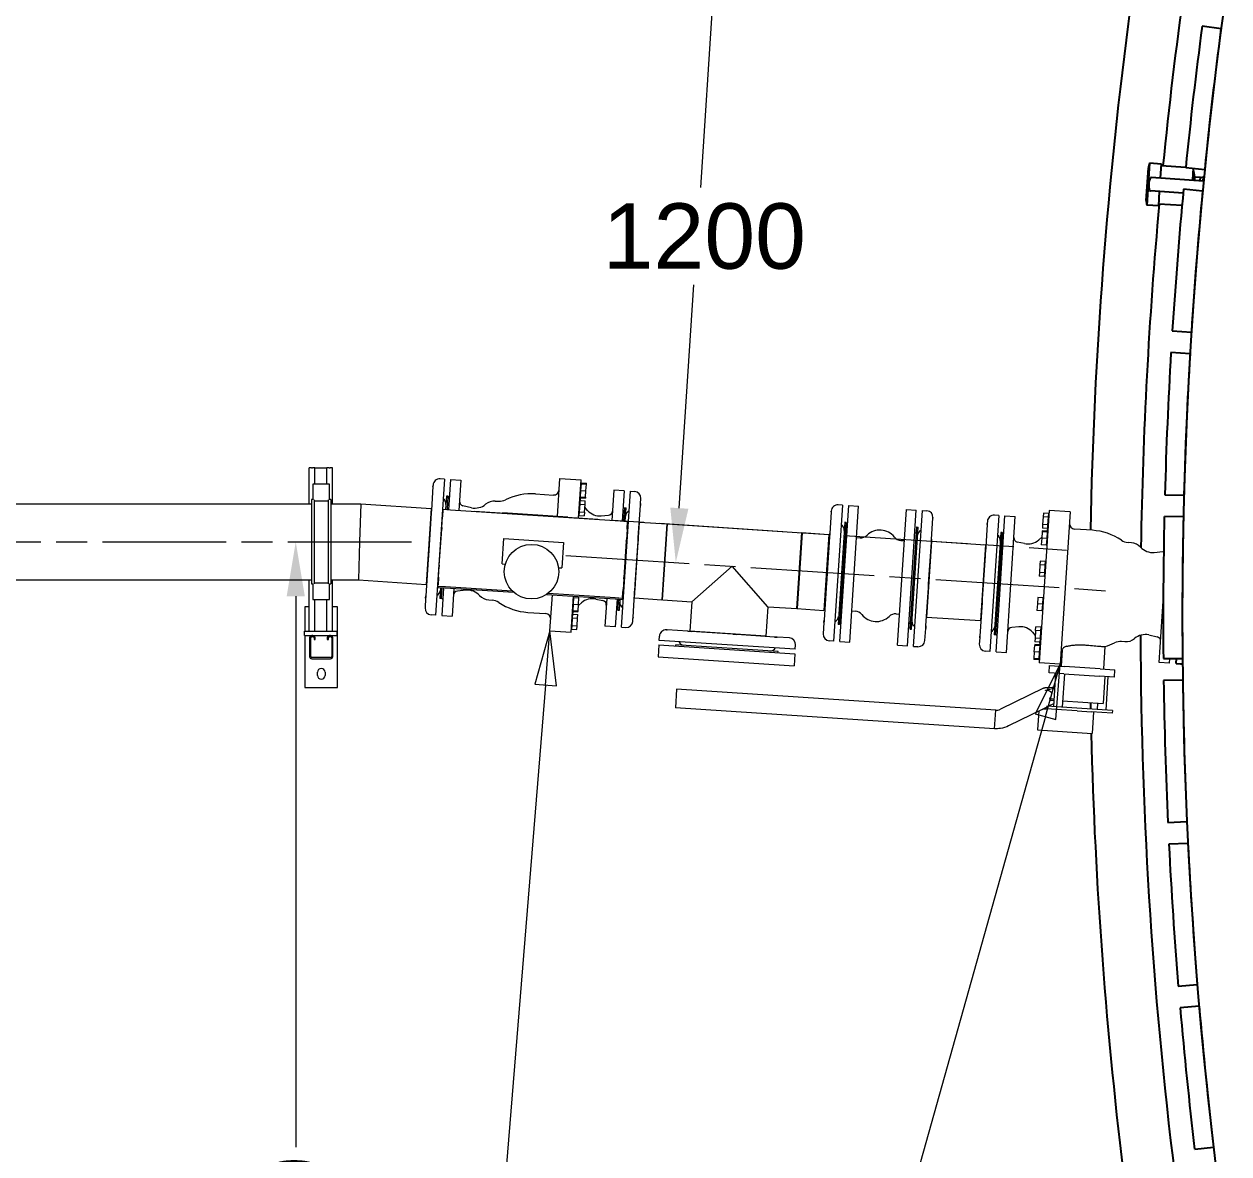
# Model space of a CAD drawing. Header units: millimetres. Extents: x 0 to 100323, y 0 to 59400.
# Drawn here: x 69323 to 74848, y 29596 to 34780 of the extents above; entities that cross this region are included whole.
import ezdxf

# ---------------------------------------------------------------- set-up
doc = ezdxf.new("R2010")
doc.units = ezdxf.units.MM
doc.header["$LTSCALE"] = 100
doc.linetypes.add('CHAIN', pattern=[0.3543, 0.2362, -0.0295, 0.0591, -0.0295])
for name, color, linetype, lineweight in [('Centerline', 7, 'Continuous', 18), ('Dimension', 7, 'Continuous', 18), ('Symbol', 7, 'Continuous', 18), ('Visible', 7, 'Continuous', 25)]:
    doc.layers.add(name, color=color, linetype=linetype, lineweight=lineweight)
doc.layers.add('P_Biomass (BM)', color=150, linetype='Continuous', lineweight=18, true_color=0x007fff)
doc.layers.add('P_BioMass CenterLine', color=150, linetype='CHAIN', lineweight=18, true_color=0x007fff)
doc.styles.add('Title', font='arial.ttf')
doc.dimstyles.new('Default - Method 2b', dxfattribs={"dimscale": 100, "dimtxt": 3, "dimasz": 2.5, "dimexe": 3, "dimexo": 0.5, "dimgap": 0.7, "dimtad": 0, "dimtoh": 1, "dimdec": 0, "dimrnd": 1e-08, "dimtxsty": 'Title', "dimcen": 0.09, "dimdle": 10, "dimclrd": 256, "dimclre": 256, "dimclrt": 7, "dimadec": 0, "dimazin": 2, "dimtfac": 0.833333, "dimtdec": 1, "dimtmove": 0, "dimatfit": 3, "dimfxl": 1, "dimtolj": 1, "dimlwd": -1, "dimlwe": -1, "dimarcsym": 0})

# ---------------------------------------------------------------- blocks, each defined once
blk = doc.blocks.new('*D35')
at = {"layer": 'Defpoints', "color": 0, "transparency": 16777216}
for p in [(70568.9, 32404.5), (70614.1, 32404.5), (70568.9, 25807.8)]:
    blk.add_point(p, dxfattribs=at)
at = {"layer": 'Dimension', "transparency": 16777216}
for p, q in [((70568.9, 32154.5), (70568.9, 29627.3)), ((70568.9, 26057.8), (70568.9, 28585.6))]:
    blk.add_line(p, q, dxfattribs=at)
for points in [[(70527.2, 32154.5), (70610.5, 32154.5), (70568.9, 32404.5)], [(70527.2, 26057.8), (70610.5, 26057.8), (70568.9, 25807.8)]]:
    blk.add_solid(points, dxfattribs=at)
at = {"layer": 'Dimension', "color": 7, "transparency": 16777216, "insert": (70722.1, 28655.6), "char_height": 300, "attachment_point": 7, "rotation": 90, "style": 'Title'}
blk.add_mtext('\\A1;2639', dxfattribs=at)
blk = doc.blocks.new('*D48')
at = {"layer": 'Defpoints', "color": 0, "transparency": 16777216}
for p in [(72178.4, 35324.6), (72311.6, 32309.4), (72688.9, 32284.7)]:
    blk.add_point(p, dxfattribs=at)
at = {"layer": 'Dimension', "transparency": 16777216}
for p, q in [((72491.5, 35053.5), (72424.3, 34029.4)), ((72327.9, 32558.9), (72395.1, 33583.1))]:
    blk.add_line(p, q, dxfattribs=at)
for points in [[(72449.9, 35056.3), (72533.1, 35050.8), (72507.8, 35303)], [(72286.4, 32561.6), (72369.5, 32556.2), (72311.6, 32309.4)]]:
    blk.add_solid(points, dxfattribs=at)
at = {"layer": 'Dimension', "color": 7, "transparency": 16777216, "insert": (71976.4, 33653.1), "char_height": 300, "attachment_point": 7, "style": 'Title'}
blk.add_mtext('\\A1;1200', dxfattribs=at)
blk = doc.blocks.new('Balloon26')
at = {"layer": 'Symbol'}
for p, q in [((740.747, 318.431), (739.59, 316.159)), ((740.071, 316.024), (740.747, 318.431)), ((740.552, 315.889), (740.747, 318.431)), ((739.59, 316.159), (740.552, 315.889)), ((740.071, 316.024), (712.871, 219.109))]:
    blk.add_line(p, q, dxfattribs=at)
at = {"layer": 'Symbol', "flags": 128}
blk.add_lwpolyline([(740.552, 315.889), (740.747, 318.431), (739.59, 316.159), (740.552, 315.889)], dxfattribs=at)
at = {"layer": 'Symbol'}
blk.add_solid([(740.552, 315.889), (740.747, 318.431), (739.59, 316.159), (740.552, 315.889)], dxfattribs=at)
blk = doc.blocks.new('Balloon27')
at = {"layer": 'Symbol'}
for p, q in [((717.347, 319.965), (716.645, 317.514)), ((717.144, 317.473), (717.347, 319.965)), ((717.642, 317.433), (717.347, 319.965)), ((717.144, 317.473), (710.464, 235.472)), ((716.645, 317.514), (717.642, 317.433))]:
    blk.add_line(p, q, dxfattribs=at)
at = {"layer": 'Symbol', "flags": 128}
blk.add_lwpolyline([(717.642, 317.433), (717.347, 319.965), (716.645, 317.514), (717.642, 317.433)], dxfattribs=at)
at = {"layer": 'Symbol'}
blk.add_solid([(717.642, 317.433), (717.347, 319.965), (716.645, 317.514), (717.642, 317.433)], dxfattribs=at)

msp = doc.modelspace()

# ---------------------------------------------------------------- linework, layer by layer
at = {"layer": 'Centerline', "linetype": 'CHAIN', "ltscale": 23.990969}
msp.add_line((71388.3, 32545), (74104, 32366.9), dxfattribs=at)
at = {"layer": 'P_Biomass (BM)'}
for p, q in [((70640.6, 32744.5), (70630.6, 32744.5)), ((70630.6, 32579.1), (70630.6, 32744.5)), ((70640.6, 32744.5), (70645.8, 32744.5)), ((70655.8, 32744.5), (70645.8, 32744.5)), ((70655.8, 32744.5), (70711.6, 32744.5)), ((70655.8, 32669.5), (70655.8, 32744.5)), ((70721.6, 32744.5), (70711.6, 32744.5)), ((70711.6, 32669.5), (70711.6, 32744.5)), ((70721.6, 32744.5), (70726.8, 32744.5)), ((70736.8, 32744.5), (70726.8, 32744.5)), ((70736.8, 32579.1), (70736.8, 32744.5)), ((70647.5, 32669.5), (70647.5, 32597.7)), ((70723.7, 32669.5), (70647.5, 32669.5)), ((70723.7, 32597.7), (70723.7, 32669.5)), ((71198.1, 32658.9), (71191, 32550.3)), ((71198.1, 32658.9), (71198.3, 32662.2)), ((71198.5, 32665.5), (71198.3, 32662.2)), ((71250.4, 32692.2), (71209.5, 32068.5)), ((71250.4, 32692.2), (71230.4, 32693.5)), ((71279.1, 32690.3), (71270, 32551.8)), ((71279.1, 32690.3), (71326.5, 32687.2)), ((71326.5, 32687.2), (71317.4, 32548.7)), ((71769, 32520.4), (71780.5, 32695)), ((71780.5, 32695), (71877.8, 32688.6)), ((71866.2, 32512.8), (71877.8, 32688.6)), ((71878.4, 32667.9), (71876.4, 32668)), ((71876.6, 32640.5), (71878.6, 32670.4)), ((71878.6, 32670.4), (71878.9, 32675)), ((71878.6, 32670.4), (71901.5, 32668.9)), ((71878.9, 32675), (71901.8, 32673.5)), ((71899.6, 32638.9), (71901.5, 32668.9)), ((71901.5, 32668.9), (71901.8, 32673.5)), ((71260.3, 32613.9), (71256.3, 32552.7)), ((71266.5, 32613.5), (71260.3, 32613.9)), ((71266.5, 32613.5), (71262.5, 32552.3)), ((71266.4, 32611), (71274.1, 32614.8)), ((71668.8, 32624.7), (71750.5, 32619.3)), ((71874.8, 32613), (71872.8, 32613.1)), ((71874.3, 32605.9), (71874.6, 32610.5)), ((71874.3, 32605.9), (71897.3, 32604.4)), ((71874.6, 32610.5), (71876.6, 32640.5)), ((71874.6, 32610.5), (71897.6, 32609)), ((71876.6, 32640.5), (71899.6, 32638.9)), ((71897.6, 32609), (71897.3, 32604.4)), ((71897.6, 32609), (71899.6, 32638.9)), ((72027.5, 32641.2), (72018.4, 32502.8)), ((72074.9, 32638.1), (72027.5, 32641.2)), ((72062.7, 32012.6), (72103.6, 32636.2)), ((72074.9, 32638.1), (72065.8, 32499.7)), ((72103.6, 32636.2), (72123.5, 32634.9)), ((72150, 32579.7), (72151.5, 32603)), ((65682.4, 32579.1), (70641.2, 32579.1)), ((70641.2, 32597.9), (70641.2, 32211)), ((70647.5, 32597.9), (70641.2, 32597.9)), ((70653.7, 32597.7), (70653.7, 32211.2)), ((70653.7, 32592.7), (70717.5, 32592.7)), ((70717.5, 32597.7), (70717.5, 32211.2)), ((70730, 32597.9), (70723.7, 32597.9)), ((70730, 32597.9), (70730, 32211)), ((70730, 32579.1), (70867.6, 32579.1)), ((70867.6, 32579.1), (70861.8, 32404.5)), ((70867.6, 32579.1), (71190.2, 32557.9)), ((71190.2, 32557.9), (71167.4, 32209.4)), ((71190.2, 32557.9), (71167.4, 32209.4)), ((71190, 32535.2), (71191, 32550.3)), ((71191.5, 32557.9), (71190.2, 32557.9)), ((71243.9, 32553.6), (71241.6, 32518.6)), ((71243.9, 32553.6), (71278.1, 32551.3)), ((71278.1, 32551.3), (72056.4, 32500.3)), ((71374.2, 32561), (71335.6, 32569.9)), ((71484.1, 32591.7), (71499.1, 32590.7)), ((71870.2, 32542.5), (71872.4, 32577)), ((71873.1, 32587.2), (71871.1, 32587.3)), ((71872.4, 32577), (71873.6, 32594.3)), ((71872.4, 32577), (71895.4, 32575.5)), ((71873.6, 32594.3), (71896.5, 32592.8)), ((71893.1, 32541), (71895.4, 32575.5)), ((71907, 32548.8), (71894.6, 32563)), ((71895.4, 32575.5), (71896.5, 32592.8)), ((72077.1, 32557.8), (72069.9, 32562.6)), ((72073.3, 32499.2), (72077.3, 32560.3)), ((72077.3, 32560.3), (72083.5, 32559.9)), ((72079.5, 32498.8), (72083.5, 32559.9)), ((72139.8, 32424.5), (72149.5, 32571.8)), ((72150, 32579.7), (72149.5, 32571.8)), ((73024.4, 32541.9), (73024.5, 32544.4)), ((73024.6, 32545.8), (73024.5, 32544.4)), ((73076.5, 32572.5), (73035.6, 31948.8)), ((73076.5, 32572.5), (73056.5, 32573.8)), ((73064.3, 31946.9), (73105.2, 32570.6)), ((73105.2, 32570.6), (73150.1, 32567.6)), ((73109.2, 31944), (73150.1, 32567.6)), ((73328.7, 31929.6), (73369.6, 32553.3)), ((73369.6, 32553.3), (73414.5, 32550.3)), ((73373.6, 31926.6), (73414.5, 32550.3)), ((73402.3, 31924.8), (73443.2, 32548.4)), ((73443.2, 32548.4), (73463.1, 32547.1)), ((74023.2, 32548), (73977.4, 31849.5)), ((74120.4, 32541.6), (74023.2, 32548)), ((71190, 32535.2), (71177.3, 32340.8)), ((71238.4, 32469.7), (71241.6, 32518.6)), ((71517.6, 32535.6), (71517.7, 32536.9)), ((71817, 32517.2), (71517.7, 32536.9)), ((71817, 32517.2), (71817, 32516)), ((71869.5, 32532.3), (71867.5, 32532.4)), ((71869.1, 32525.2), (71870.2, 32542.5)), ((71869.1, 32525.2), (71892, 32523.7)), ((71870.2, 32542.5), (71893.1, 32541)), ((71893.1, 32541), (71892, 32523.7)), ((71969.7, 32523.5), (72002.9, 32526.3)), ((72056.4, 32500.3), (72090.6, 32498)), ((72088.3, 32463.1), (72090.6, 32498)), ((72122.8, 32146.8), (72145.7, 32495.3)), ((72122.8, 32146.8), (72145.7, 32495.3)), ((72144.4, 32495.4), (72145.7, 32495.3)), ((72145.7, 32495.3), (72270.4, 32487.1)), ((73024.4, 32541.9), (73017.8, 32442.1)), ((73086.4, 32494.2), (73055.6, 32025.2)), ((73092.6, 32493.7), (73061.9, 32024.8)), ((73092.6, 32493.7), (73086.4, 32494.2)), ((73484.6, 32416.4), (73490.9, 32512.3)), ((73491.1, 32514.3), (73490.9, 32512.3)), ((73491.1, 32514.3), (73491.1, 32515.2)), ((73739.6, 32483.6), (73739.9, 32489)), ((73740.6, 32498.9), (73739.9, 32489)), ((73792.4, 32525.5), (73751.6, 31901.9)), ((73792.4, 32525.5), (73772.5, 32526.8)), ((73780.2, 31900), (73821.1, 32523.7)), ((73821.1, 32523.7), (73868.5, 32520.5)), ((73827.6, 31896.9), (73868.5, 32520.5)), ((73996.2, 32518.9), (73993.9, 32484.3)), ((73997.3, 32536.1), (73996.2, 32518.9)), ((74019.1, 32517.4), (73996.2, 32518.9)), ((74020.3, 32534.6), (73997.3, 32536.1)), ((74019.1, 32517.4), (74016.9, 32482.8)), ((74020.3, 32534.6), (74019.1, 32517.4)), ((74019.8, 32527.5), (74021.8, 32527.4)), ((74120.4, 32541.6), (74074.7, 31843.1)), ((71227.1, 32297), (71238, 32463.3)), ((71238.4, 32469.7), (71238, 32463.3)), ((72088.3, 32463.1), (72085.1, 32414.2)), ((72270.4, 32487.1), (72247.6, 32138.6)), ((72250.1, 32138.5), (72272.9, 32487)), ((72272.9, 32487), (72891.6, 32446.4)), ((72866.2, 32098.1), (72889.1, 32446.6)), ((72891.6, 32446.4), (72868.7, 32097.9)), ((72889.1, 32446.6), (73013.8, 32438.4)), ((73013.8, 32438.4), (72991, 32089.9)), ((73016.3, 32438.2), (72993.5, 32089.7)), ((73017.6, 32438.2), (73016.3, 32438.2)), ((73016.9, 32427.5), (73017.8, 32442.1)), ((73090.8, 32466.3), (73098.3, 32465.8)), ((73386.2, 32003.5), (73416.9, 32472.5)), ((73392.4, 32003.1), (73423.2, 32472.1)), ((73407.6, 32445.5), (73415.1, 32445)), ((73416.9, 32472.5), (73423.2, 32472.1)), ((73739.6, 32483.6), (73731.3, 32356.9)), ((73802.3, 32447.2), (73771.6, 31978.2)), ((73808.6, 32446.8), (73777.8, 31977.8)), ((73808.6, 32446.8), (73802.3, 32447.2)), ((73808.4, 32444.3), (73816.2, 32448.1)), ((73991.7, 32450.8), (73989.8, 32420.9)), ((73992, 32455.4), (73991.7, 32450.8)), ((74014.7, 32449.3), (73991.7, 32450.8)), ((74014.4, 32454), (73992, 32455.4)), ((73993.9, 32484.3), (73992.8, 32467)), ((74015.7, 32465.5), (73992.8, 32467)), ((74016.9, 32482.8), (73993.9, 32484.3)), ((74014.7, 32449.3), (74012.7, 32419.4)), ((74014.5, 32446.8), (74016.5, 32446.7)), ((74016.9, 32482.8), (74015.7, 32465.5)), ((74016.2, 32472.6), (74018.2, 32472.5)), ((74222, 32457.3), (74140.3, 32462.6)), ((70861.8, 32404.5), (70856.1, 32229.9)), ((71514.9, 32302.8), (71522.6, 32420)), ((71522.6, 32420), (71797, 32402.1)), ((71797, 32402.1), (71789.3, 32284.8)), ((72084.7, 32407.8), (72073.8, 32241.5)), ((72084.7, 32407.8), (72085.1, 32414.2)), ((72125.7, 32208.8), (72138.7, 32407.3)), ((72139.8, 32424.5), (72138.7, 32407.3)), ((73016.9, 32427.5), (73004.3, 32235.5)), ((73140.7, 32424.2), (73156.9, 32423.1)), ((73344, 32410.9), (73360.2, 32409.8)), ((73462.5, 32059), (73485.3, 32407.5)), ((73471.2, 32211.2), (73483.7, 32402)), ((73484.6, 32416.4), (73483.7, 32402)), ((73484.1, 32407.6), (73732.3, 32391.3)), ((73484.1, 32407.6), (73485.3, 32407.5)), ((73732.3, 32391.3), (73709.4, 32042.8)), ((73732.3, 32391.3), (73709.4, 32042.8)), ((73733.5, 32391.2), (73732.3, 32391.3)), ((73910.5, 32396.3), (73877.9, 32403.4)), ((73975.9, 32413.2), (73990.1, 32425.6)), ((73989.8, 32420.9), (73987.8, 32390.9)), ((74010.8, 32389.4), (73987.8, 32390.9)), ((74012.7, 32419.4), (73989.8, 32420.9)), ((74012.7, 32419.4), (74010.8, 32389.4)), ((74010.9, 32391.9), (74012.9, 32391.8)), ((74400.8, 32400.5), (74385.8, 32401.5)), ((71176.1, 32322.7), (71165.2, 32156.3)), ((71176.1, 32322.7), (71177.3, 32340.8)), ((73730.2, 32340.7), (73717.3, 32142.9)), ((73730.2, 32340.7), (73731.3, 32356.9)), ((74505.8, 32355.7), (74545.1, 32359.5)), ((71223.5, 32241.8), (71226.7, 32290.7)), ((71227.1, 32297), (71226.7, 32290.7)), ((71514.9, 32302.8), (71529.9, 32301.8)), ((71774.3, 32285.8), (71789.3, 32284.8)), ((72570.8, 32292.4), (72385.2, 32129.6)), ((72733.7, 32106.8), (72570.8, 32292.4)), ((73981.7, 32298.4), (73979.5, 32263.8)), ((73982.9, 32315.6), (73981.7, 32298.4)), ((74004.7, 32296.9), (73981.7, 32298.4)), ((74005.8, 32314.1), (73982.9, 32315.6)), ((74004.7, 32296.9), (74002.4, 32262.3)), ((74005.8, 32314.1), (74004.7, 32296.9)), ((74005.4, 32307), (74007.4, 32306.9)), ((65682.4, 32229.9), (70641.2, 32229.9)), ((70630.6, 31994.5), (70630.6, 32229.9)), ((70653.7, 32216.2), (70717.5, 32216.2)), ((70730, 32229.9), (70856.1, 32229.9)), ((70736.8, 31994.5), (70736.8, 32229.9)), ((70856.1, 32229.9), (71167.4, 32209.4)), ((71223.5, 32241.8), (71221.2, 32206.8)), ((72073.4, 32235.2), (72070.2, 32186.3)), ((72073.4, 32235.2), (72073.8, 32241.5)), ((73003.1, 32217.3), (72991.8, 32045.5)), ((73003.1, 32217.3), (73004.3, 32235.5)), ((73979.5, 32263.8), (73978.3, 32246.5)), ((74001.3, 32245), (73978.3, 32246.5)), ((74002.4, 32262.3), (73979.5, 32263.8)), ((74002.4, 32262.3), (74001.3, 32245)), ((74001.8, 32252.1), (74003.8, 32252)), ((70641.2, 32211), (70647.5, 32211)), ((70647.5, 32211.2), (70647.5, 32139.5)), ((70723.7, 32139.5), (70723.7, 32211.2)), ((70723.7, 32211), (70730, 32211)), ((71168.6, 32209.4), (71167.4, 32209.4)), ((71220.9, 32201.7), (71220.5, 32195.6)), ((71220.5, 32195.6), (71254.7, 32193.3)), ((71220.9, 32201.7), (71221.2, 32206.8)), ((71220.9, 32201.7), (71255.1, 32199.5)), ((71232.8, 32194.8), (71229.6, 32144.9)), ((71239.1, 32194.4), (71235.8, 32144.5)), ((71246.5, 32193.9), (71238.2, 32066.6)), ((71254.7, 32193.3), (71568.4, 32172.8)), ((71255.1, 32199.5), (71561.3, 32179.4)), ((71293.9, 32190.8), (71285.6, 32063.5)), ((71349.3, 32182.4), (71310, 32178.6)), ((71719.2, 32162.9), (72033, 32142.3)), ((71727.1, 32168.5), (72033.4, 32148.4)), ((71734.7, 31996.5), (71745.5, 32161.2)), ((72067.9, 32151.3), (72070.2, 32186.3)), ((72115.8, 32058.9), (72124.6, 32192.2)), ((72125.7, 32208.8), (72124.6, 32192.2)), ((73458.6, 32018.9), (73470, 32192.9)), ((73471.2, 32211.2), (73470, 32192.9)), ((70610.6, 32106.4), (70610.6, 31994.5)), ((70630.6, 32106.4), (70610.6, 32106.4)), ((70647.5, 32139.5), (70723.7, 32139.5)), ((70655.8, 31994.5), (70655.8, 32139.5)), ((70711.6, 31994.5), (70711.6, 32139.5)), ((70760.6, 32106.4), (70736.8, 32106.4)), ((70760.6, 31736.4), (70760.6, 32106.4)), ((71164.5, 32145.9), (71161.6, 32101.7)), ((71164.5, 32145.9), (71165.2, 32156.3)), ((71235.8, 32144.5), (71229.6, 32144.9)), ((71236, 32147), (71243.2, 32142.1)), ((71454.3, 32137.6), (71469.4, 32136.7)), ((71832, 31990.1), (71842.8, 32154.8)), ((71840.4, 32088.8), (71842.4, 32118.8)), ((71844.2, 32146.2), (71842.2, 32146.3)), ((71842.4, 32118.8), (71844.4, 32148.7)), ((71842.4, 32118.8), (71865.4, 32117.2)), ((71844.4, 32148.7), (71867.3, 32147.2)), ((71863.4, 32087.3), (71865.4, 32117.2)), ((71879.2, 32124.9), (71865, 32112.5)), ((71865.4, 32117.2), (71867.3, 32147.2)), ((71944.6, 32141.8), (71977.2, 32134.7)), ((71994.9, 32144.8), (71986.6, 32017.6)), ((72033, 32142.3), (72067.2, 32140.1)), ((72033.4, 32148.4), (72067.6, 32146.2)), ((72042.3, 32141.7), (72034, 32014.5)), ((72046.5, 32091.3), (72049.8, 32141.2)), ((72052.8, 32090.9), (72056.1, 32140.8)), ((72067.2, 32140.1), (72067.6, 32146.2)), ((72067.9, 32151.3), (72067.6, 32146.2)), ((72121.6, 32146.9), (72122.8, 32146.8)), ((72122.8, 32146.8), (72247.6, 32138.6)), ((72250.1, 32138.5), (72385.2, 32129.6)), ((72385.2, 32129.6), (72376.3, 31994.5)), ((72733.7, 32106.8), (72724.8, 31971.7)), ((72733.7, 32106.8), (72868.7, 32097.9)), ((73716.1, 32125.4), (73706.1, 31972.3)), ((73716.1, 32125.4), (73717.3, 32142.9)), ((73970, 32119.7), (73968.1, 32089.7)), ((73972, 32149.6), (73970, 32119.7)), ((73993, 32118.2), (73970, 32119.7)), ((73994.9, 32148.1), (73972, 32149.6)), ((73993, 32118.2), (73991, 32088.2)), ((73994.9, 32148.1), (73993, 32118.2)), ((73994.8, 32145.6), (73996.8, 32145.5)), ((74528.6, 31850.9), (74547.1, 32132)), ((71209.5, 32068.5), (71189.6, 32069.8)), ((71238.2, 32066.6), (71285.6, 32063.5)), ((71633.1, 32080.8), (71714.8, 32075.5)), ((71836, 32020.8), (71838.2, 32055.3)), ((71838.9, 32065.5), (71836.9, 32065.6)), ((71838.2, 32055.3), (71839.4, 32072.6)), ((71838.2, 32055.3), (71861.2, 32053.8)), ((71840.6, 32091.3), (71838.6, 32091.4)), ((71839.4, 32072.6), (71862.3, 32071.1)), ((71840.4, 32088.8), (71863.4, 32087.3)), ((71840.7, 32084.1), (71863.1, 32082.7)), ((71858.9, 32019.3), (71861.2, 32053.8)), ((71861.2, 32053.8), (71862.3, 32071.1)), ((71863.1, 32082.7), (71863.4, 32087.3)), ((72046.7, 32093.8), (72038.9, 32090)), ((72046.5, 32091.3), (72052.8, 32090.9)), ((72114.5, 32039.3), (72115.4, 32052.7)), ((72115.8, 32058.9), (72115.4, 32052.7)), ((72866.2, 32098.1), (72991, 32089.9)), ((72994.7, 32089.7), (72993.5, 32089.7)), ((73063.7, 32052.2), (73071.2, 32051.7)), ((73118.6, 32087.4), (73134.8, 32086.4)), ((73321.9, 32074.1), (73338.1, 32073)), ((73461.2, 32059.1), (73709.4, 32042.8)), ((73461.2, 32059.1), (73462.5, 32059)), ((73991, 32088.2), (73968.1, 32089.7)), ((73991.2, 32090.7), (73993.2, 32090.6)), ((70608.7, 31994.5), (70758.7, 31994.5)), ((70608.7, 31974.5), (70608.7, 31994.5)), ((70758.7, 31974.5), (70758.7, 31994.5)), ((71734.7, 31996.5), (71832, 31990.1)), ((71835.3, 32010.6), (71833.3, 32010.7)), ((71834.9, 32003.5), (71836, 32020.8)), ((71834.9, 32003.5), (71857.8, 32002)), ((71836, 32020.8), (71858.9, 32019.3)), ((71857.8, 32002), (71858.9, 32019.3)), ((72034, 32014.5), (71986.6, 32017.6)), ((72062.7, 32012.6), (72082.6, 32011.3)), ((72269.4, 32000.3), (72268.6, 32000.3)), ((72269.4, 32000.3), (72271.5, 32000.2)), ((72367.4, 31993.9), (72271.5, 32000.2)), ((72367.4, 31993.9), (72381.8, 31992.9)), ((72376.2, 31993.3), (72376.3, 31994.5)), ((72724.8, 31971.7), (72376.3, 31994.5)), ((72724.8, 31971.7), (72376.3, 31994.5)), ((72572.6, 31980.4), (72381.8, 31992.9)), ((72991.1, 32034.3), (72987.7, 31982)), ((72991.1, 32034.3), (72991.8, 32045.5)), ((73061.9, 32024.8), (73055.6, 32025.2)), ((73380.5, 32031.4), (73388, 32030.9)), ((73386.2, 32003.5), (73392.4, 32003.1)), ((73454.2, 31951.4), (73457.8, 32007.5)), ((73458.6, 32018.9), (73457.8, 32007.5)), ((73710.7, 32042.7), (73709.4, 32042.8)), ((73885.5, 32014.6), (73852.3, 32011.8)), ((73962, 31997.2), (73959.7, 31962.6)), ((73962, 31997.2), (73963.1, 32014.4)), ((73984.9, 31995.7), (73962, 31997.2)), ((73986.1, 32012.9), (73963.1, 32014.4)), ((73984.9, 31995.7), (73982.7, 31961.1)), ((73986.1, 32012.9), (73984.9, 31995.7)), ((73985.6, 32005.8), (73987.6, 32005.7)), ((70608.7, 31974.5), (70642.5, 31974.5)), ((70610.6, 31974.5), (70610.6, 31736.4)), ((70632.5, 31964.5), (70632.5, 31878.2)), ((70637.5, 31878.2), (70637.5, 31964.5)), ((70647.7, 31974.5), (70642.5, 31974.5)), ((70642.5, 31969.5), (70647.7, 31969.5)), ((70647.7, 31974.5), (70723.5, 31974.5)), ((70652.7, 31964.5), (70652.7, 31955.7)), ((70652.7, 31955.7), (70657.7, 31955.7)), ((70657.7, 31955.7), (70657.7, 31964.5)), ((70713.5, 31964.5), (70713.5, 31955.7)), ((70713.5, 31955.7), (70718.5, 31955.7)), ((70718.5, 31955.7), (70718.5, 31964.5)), ((70728.7, 31974.5), (70723.5, 31974.5)), ((70723.5, 31969.5), (70728.7, 31969.5)), ((70728.7, 31974.5), (70758.7, 31974.5)), ((70733.7, 31964.5), (70733.7, 31878.2)), ((70738.7, 31878.2), (70738.7, 31964.5)), ((72235.4, 31952.4), (72236.7, 31972.4)), ((72859, 31911.5), (72235.4, 31952.4)), ((72572.6, 31980.4), (72590.9, 31979.2)), ((72764.9, 31967.8), (72590.9, 31979.2)), ((72724.7, 31970.4), (72724.8, 31971.7)), ((72764.9, 31967.8), (72776.3, 31967.1)), ((72832.4, 31963.4), (72776.3, 31967.1)), ((73035.6, 31948.8), (73015.6, 31950.1)), ((73064.3, 31946.9), (73109.2, 31944)), ((73705.5, 31963.7), (73703.6, 31935.1)), ((73705.5, 31963.7), (73706.1, 31972.3)), ((73777.8, 31977.8), (73771.6, 31978.2)), ((73778, 31980.3), (73785.2, 31975.5)), ((73948.1, 31989.3), (73960.5, 31975.1)), ((73959.7, 31962.6), (73958.6, 31945.3)), ((73981.5, 31943.8), (73958.6, 31945.3)), ((73982.7, 31961.1), (73959.7, 31962.6)), ((73982.7, 31961.1), (73981.5, 31943.8)), ((73982, 31950.9), (73984, 31950.8)), ((74371.1, 31946.4), (74356, 31947.4)), ((74481, 31977.1), (74519.5, 31968.3)), ((72234, 31931.2), (72230.4, 31876.3)), ((72234, 31931.2), (72857.6, 31890.3)), ((72311.3, 31926.1), (72311.7, 31932.4)), ((72780.7, 31901.6), (72311.7, 31932.4)), ((72780.3, 31895.4), (72780.7, 31901.6)), ((72857.6, 31890.3), (72854, 31835.4)), ((72859, 31911.5), (72860.3, 31931.5)), ((73328.7, 31929.6), (73373.6, 31926.6)), ((73402.3, 31924.8), (73422.3, 31923.5)), ((73751.6, 31901.9), (73731.6, 31903.2)), ((73780.2, 31900), (73827.6, 31896.9)), ((73955.6, 31899.2), (73953.6, 31869.2)), ((73955.6, 31899.2), (73957.5, 31929.1)), ((73978.5, 31897.7), (73955.6, 31899.2)), ((73957.8, 31933.7), (73957.5, 31929.1)), ((73980.5, 31927.6), (73957.5, 31929.1)), ((73980.8, 31932.2), (73957.8, 31933.7)), ((73978.5, 31897.7), (73976.6, 31867.7)), ((73980.5, 31927.6), (73978.5, 31897.7)), ((73980.3, 31925.1), (73982.3, 31925)), ((73980.8, 31932.2), (73980.5, 31927.6)), ((74083.4, 31909.3), (74078.5, 31834.1)), ((74279.7, 31923.7), (74273, 31821.3)), ((70728.7, 31873.2), (70642.5, 31873.2)), ((70642.5, 31868.2), (70728.7, 31868.2)), ((72230.4, 31876.3), (72854, 31835.4)), ((73953.6, 31869.2), (73953.3, 31864.6)), ((73976.3, 31863.1), (73953.3, 31864.6)), ((73976.6, 31867.7), (73953.6, 31869.2)), ((73976.6, 31867.7), (73976.3, 31863.1)), ((73976.7, 31870.2), (73978.7, 31870.1)), ((74074.7, 31843.1), (73977.4, 31849.5)), ((74023.7, 31803.9), (74025.9, 31837.5)), ((74025.9, 31837.5), (74094, 31833.1)), ((74257.5, 31822.4), (74094, 31833.1)), ((74576, 31847.8), (74528.6, 31850.9)), ((74576, 31847.8), (74577.4, 31868.9)), ((70668.1, 31791.4), (70668.1, 31806.4)), ((70703.1, 31806.4), (70703.1, 31791.4)), ((74091.8, 31799.4), (74023.7, 31803.9)), ((74053.7, 31801.9), (74043.6, 31648.5)), ((74093.6, 31799.3), (74083.5, 31645.9)), ((74091.8, 31799.4), (74255.3, 31788.7)), ((74323.3, 31784.2), (74255.3, 31788.7)), ((74257.5, 31822.4), (74325.5, 31817.9)), ((74279.6, 31787.1), (74271.4, 31662.4)), ((74293.4, 31786.2), (74283.3, 31632.8)), ((74323.3, 31784.2), (74325.5, 31817.9)), ((70610.6, 31736.4), (70760.6, 31736.4)), ((72315.2, 31728), (72309.7, 31643.1)), ((73779.6, 31632), (72315.2, 31728)), ((73997.6, 31733.3), (73800.5, 31636.2)), ((74007.6, 31722.2), (74006.4, 31724.6)), ((74044.5, 31661.7), (74020.7, 31650)), ((74028.3, 31680.3), (74026.7, 31683.5)), ((74029.3, 31678.2), (74028.3, 31680.3)), ((74029.3, 31678.2), (74045.5, 31677.2)), ((74085.4, 31674.5), (74271.4, 31662.4)), ((74245.3, 31664.1), (74243.4, 31635.4)), ((73774, 31547.1), (72309.7, 31643.1)), ((73776.8, 31589.5), (73779.6, 31632)), ((73992.1, 31635.9), (73838.1, 31559.9)), ((73976.9, 31628.4), (73971.2, 31541.7)), ((73996.9, 31639), (74012.5, 31638)), ((74013, 31646.2), (73998.3, 31638.9)), ((74013.3, 31650.5), (74012.5, 31638)), ((74056.6, 31635.1), (74012.5, 31638)), ((74057.4, 31647.6), (74013.3, 31650.5)), ((74057.4, 31647.6), (74056.6, 31635.1)), ((74151.8, 31628.9), (74056.6, 31635.1)), ((74313.7, 31630.8), (74057.4, 31647.6)), ((74151.8, 31628.9), (74217.6, 31624.5)), ((74312.8, 31618.3), (74217.6, 31624.5)), ((74227.7, 31623.9), (74221.2, 31525.3)), ((74313.7, 31630.8), (74312.8, 31618.3)), ((73774, 31547.1), (73776.8, 31589.5)), ((73971.2, 31541.7), (74221.2, 31525.3))]:
    msp.add_line(p, q, dxfattribs=at)
msp.add_circle((71650.3, 32267.5), 125.2, dxfattribs=at)
for centre, radius, start, end in [((71228.5, 32663.5), 30, 86.2494, 176.2494), ((71230.4, 32578.2), 27.5, 356.2494, 59.2137), ((71651.1, 32355.2), 270, 86.2494, 116.4053), ((71752.1, 32644.3), 25, 266.2494, 356.2494), ((71922.5, 32607), 50, 176.2494, 194.7038), ((72121.6, 32605), 30, 356.2494, 86.2494), ((71340.1, 32589.4), 20, 176.2494, 257.055), ((71391, 32634.1), 75, 257.055, 310.3448), ((71480, 32529.3), 62.5, 86.2494, 130.3448), ((71503.2, 32653.1), 62.5, 266.2494, 296.4053), ((71963.4, 32598.3), 75, 221.2494, 274.7802), ((72001.2, 32546.2), 20, 274.7802, 356.2494), ((72108.5, 32520.7), 27.5, 113.2851, 176.2494), ((73054.6, 32543.8), 30, 86.2494, 176.2494), ((73461.2, 32517.2), 30, 356.2494, 86.2494), ((73770.5, 32496.9), 30, 86.2494, 176.2494), ((74142, 32487.6), 25, 176.2494, 266.2494), ((73056.5, 32458.5), 27.5, 356.2494, 59.2137), ((73159.6, 32465), 42, 266.2494, 313.7484), ((73247.6, 32373.2), 85.2, 38.7504, 133.7484), ((73448.1, 32432.9), 27.5, 113.2851, 176.2494), ((73772.4, 32411.6), 27.5, 356.2494, 59.2137), ((73968.1, 32472.9), 50, 332.0841, 356.2494), ((74204.4, 32187.9), 270, 56.0935, 86.2494), ((73346.7, 32452.8), 42, 218.7504, 266.2494), ((73882.2, 32422.9), 20, 176.2494, 257.7186), ((73926.4, 32469.6), 75, 257.7186, 311.2494), ((74389.8, 32463.8), 62.5, 236.0935, 266.2494), ((74396.7, 32338.1), 62.5, 42.154, 86.2494), ((74498.7, 32430.4), 75, 222.154, 275.4438), ((74543.2, 32379.4), 20, 275.4438, 287.1554), ((71204.6, 32184.1), 27.5, 293.2851, 356.2494), ((71311.9, 32158.7), 20, 95.4438, 176.2494), ((71356.5, 32107.7), 75, 42.154, 95.4438), ((71458.4, 32200), 62.5, 222.154, 266.2494), ((71191.5, 32099.8), 30, 176.2494, 266.2494), ((71465.3, 32074.3), 62.5, 56.0935, 86.2494), ((71650.8, 32350.3), 270, 236.0935, 266.2494), ((71928.7, 32068.6), 75, 77.7186, 131.2494), ((71973, 32115.2), 20, 356.2494, 77.7186), ((72082.7, 32126.5), 27.5, 176.2494, 239.2137), ((71713.2, 32050.5), 25, 356.2494, 86.2494), ((71887, 32065.3), 50, 152.0841, 176.2494), ((73030.6, 32064.4), 27.5, 293.2851, 356.2494), ((73132.1, 32044.5), 42, 38.7504, 86.2494), ((73231.2, 32124), 85.2, 218.7504, 313.7484), ((73319.2, 32032.2), 42, 86.2494, 133.7484), ((72084.6, 32041.2), 30, 266.2494, 356.2494), ((72266.6, 31970.4), 30, 86.2494, 176.2494), ((73422.3, 32038.7), 27.5, 176.2494, 239.2137), ((73746.6, 32017.4), 27.5, 293.2851, 356.2494), ((73853.9, 31991.9), 20, 94.7802, 176.2494), ((73891.7, 31939.9), 75, 41.2494, 94.7802), ((70642.5, 31964.5), 10, 90, 180), ((70642.5, 31964.5), 5, 90, 180), ((70647.7, 31964.5), 10, 0, 90), ((70647.7, 31964.5), 5, 0, 90), ((70723.5, 31964.5), 10, 90, 180), ((70723.5, 31964.5), 5, 90, 180), ((70728.7, 31964.5), 10, 0, 90), ((70728.7, 31964.5), 5, 0, 90), ((72350.9, 31957.4), 27.5, 203.2851, 266.2494), ((72830.4, 31933.4), 30, 356.2494, 86.2494), ((73017.6, 31980.1), 30, 176.2494, 266.2494), ((73424.2, 31953.4), 30, 266.2494, 356.2494), ((73932.6, 31931.2), 50, 356.2494, 14.7038), ((74204, 32182.9), 270, 286.2843, 296.4053), ((74351.9, 31885.1), 62.5, 86.2494, 116.4053), ((74375.1, 32008.8), 62.5, 266.2494, 310.3448), ((74464.2, 31904), 75, 77.055, 130.3448), ((74515, 31948.8), 20, 356.2494, 77.055), ((72745.1, 31931.5), 27.5, 266.2494, 329.2137), ((73733.6, 31933.1), 30, 176.2494, 266.2494), ((74103, 31893.9), 25, 141.8379, 176.2494), ((70642.5, 31878.2), 10, 180, 270), ((70642.5, 31878.2), 5, 180, 270), ((70728.7, 31878.2), 10, 270, 0), ((70728.7, 31878.2), 5, 270, 0), ((70685.6, 31806.4), 17.5, 0, 180), ((70685.6, 31791.4), 17.5, 180, 0)]:
    msp.add_arc(centre, radius, start, end, dxfattribs=at)
msp.add_ellipse((73914.7, 31645.1), major_axis=(119.2, 68.1), ratio=0.30407, start_param=5.72281, end_param=6.806348, dxfattribs=at)
for points, knots in [([(71198.3, 32662.2), (71198.3, 32662.4), (71198.4, 32662.6), (71198.4, 32663.1), (71198.4, 32662.9), (71198.3, 32661.5), (71198.2, 32660.4), (71198.1, 32658.9)], [-3.6196991, -3.6196991, -3.6196991, -3.6196991, -3.4825914, -3.4825914, -3.0417403, -3.0417403, -2.6426685, -2.6426685, -2.6426685, -2.6426685]), ([(71191, 32550.3), (71191, 32550.3), (71191, 32550.3), (71190.9, 32549), (71190.8, 32547.4), (71190.6, 32543.7), (71190.5, 32541.8), (71190.2, 32538.2), (71190.1, 32536.7), (71190, 32535.2)], [-2.3553852, -2.3553852, -2.3553852, -2.3553852, -2.3488819, -2.3488819, -2.0438878, -2.0438878, -1.7543331, -1.7543331, -1.56067, -1.56067, -1.56067, -1.56067]), ([(72149.5, 32571.8), (72149.5, 32571.9), (72149.5, 32571.9), (72149.6, 32573.8), (72149.6, 32575.4), (72149.8, 32577.8), (72149.8, 32578.7), (72149.9, 32579.5), (72150, 32579.7), (72150, 32579.7)], [-2.3553852, -2.3553852, -2.3553852, -2.3553852, -2.3488819, -2.3488819, -2.0438878, -2.0438878, -1.7543331, -1.7543331, -1.56067, -1.56067, -1.56067, -1.56067]), ([(73024.5, 32544.4), (73024.5, 32544.4), (73024.5, 32544.4), (73024.6, 32545.1), (73024.6, 32545.4), (73024.7, 32545.2), (73024.6, 32544.8), (73024.5, 32543.4), (73024.4, 32542.7), (73024.4, 32541.9)], [-2.3553859, -2.3553859, -2.3553859, -2.3553859, -2.3490312, -2.3490312, -2.0439715, -2.0439715, -1.7543596, -1.7543596, -1.56067, -1.56067, -1.56067, -1.56067]), ([(73490.9, 32512.3), (73490.9, 32512.3), (73490.9, 32512.4), (73491, 32513.6), (73491, 32514.5), (73491.1, 32515.5), (73491.1, 32515.6), (73491.1, 32515.2), (73491.1, 32514.8), (73491.1, 32514.3)], [-2.3553852, -2.3553852, -2.3553852, -2.3553852, -2.3488819, -2.3488819, -2.0438878, -2.0438878, -1.7543331, -1.7543331, -1.56067, -1.56067, -1.56067, -1.56067]), ([(73739.9, 32489), (73739.9, 32489), (73739.9, 32489), (73740, 32489.3), (73740, 32489.2), (73740, 32488.2), (73739.9, 32487.4), (73739.7, 32485.5), (73739.7, 32484.6), (73739.6, 32483.6)], [-2.3553859, -2.3553859, -2.3553859, -2.3553859, -2.3490312, -2.3490312, -2.0439715, -2.0439715, -1.7543596, -1.7543596, -1.56067, -1.56067, -1.56067, -1.56067]), ([(73017.8, 32442.1), (73017.8, 32442.1), (73017.8, 32442.1), (73017.7, 32440.9), (73017.7, 32439.4), (73017.5, 32435.9), (73017.3, 32434), (73017.1, 32430.5), (73017, 32429), (73016.9, 32427.5)], [-2.3553852, -2.3553852, -2.3553852, -2.3553852, -2.3488819, -2.3488819, -2.0438878, -2.0438878, -1.7543331, -1.7543331, -1.56067, -1.56067, -1.56067, -1.56067]), ([(72138.7, 32407.3), (72138.7, 32407.3), (72138.7, 32407.4), (72138.8, 32409.8), (72139, 32412.3), (72139.2, 32416.9), (72139.4, 32419), (72139.6, 32422.2), (72139.7, 32423.4), (72139.8, 32424.5)], [-2.3553859, -2.3553859, -2.3553859, -2.3553859, -2.3490312, -2.3490312, -2.0439715, -2.0439715, -1.7543596, -1.7543596, -1.56067, -1.56067, -1.56067, -1.56067]), ([(73483.7, 32402), (73483.7, 32402.1), (73483.7, 32402.1), (73483.9, 32404.5), (73484, 32406.8), (73484.2, 32410.7), (73484.3, 32412.4), (73484.5, 32414.8), (73484.6, 32415.7), (73484.6, 32416.4)], [-2.3553859, -2.3553859, -2.3553859, -2.3553859, -2.3490312, -2.3490312, -2.0439715, -2.0439715, -1.7543596, -1.7543596, -1.56067, -1.56067, -1.56067, -1.56067]), ([(71177.3, 32340.8), (71177.3, 32340.7), (71177.2, 32340.7), (71177.1, 32338.2), (71177, 32335.8), (71176.7, 32331.1), (71176.5, 32328.8), (71176.3, 32325.3), (71176.2, 32324), (71176.1, 32322.7)], [-2.3553859, -2.3553859, -2.3553859, -2.3553859, -2.3490312, -2.3490312, -2.0439715, -2.0439715, -1.7543596, -1.7543596, -1.56067, -1.56067, -1.56067, -1.56067]), ([(73731.3, 32356.9), (73731.3, 32356.9), (73731.3, 32356.9), (73731.2, 32355.3), (73731.1, 32353.5), (73730.9, 32349.6), (73730.7, 32347.5), (73730.4, 32343.8), (73730.3, 32342.2), (73730.2, 32340.7)], [-2.3553852, -2.3553852, -2.3553852, -2.3553852, -2.3488819, -2.3488819, -2.0438878, -2.0438878, -1.7543331, -1.7543331, -1.56067, -1.56067, -1.56067, -1.56067]), ([(73004.3, 32235.5), (73004.2, 32234.6), (73004.2, 32233.7), (73004, 32230.1), (73003.8, 32227.2), (73003.4, 32221.9), (73003.2, 32219.4), (73003.1, 32217.3)], [-3.6196991, -3.6196991, -3.6196991, -3.6196991, -3.4825914, -3.4825914, -3.0417403, -3.0417403, -2.6426685, -2.6426685, -2.6426685, -2.6426685]), ([(72124.6, 32192.2), (72124.6, 32192.3), (72124.6, 32192.3), (72124.7, 32193.9), (72124.8, 32195.8), (72125, 32199.8), (72125.2, 32202), (72125.4, 32205.8), (72125.6, 32207.3), (72125.7, 32208.8)], [-2.3553852, -2.3553852, -2.3553852, -2.3553852, -2.3488819, -2.3488819, -2.0438878, -2.0438878, -1.7543331, -1.7543331, -1.56067, -1.56067, -1.56067, -1.56067]), ([(73470, 32192.9), (73470, 32193), (73470, 32193), (73470.1, 32195.1), (73470.2, 32197.4), (73470.5, 32202.1), (73470.7, 32204.4), (73471, 32208.2), (73471.1, 32209.7), (73471.2, 32211.2)], [-2.3553852, -2.3553852, -2.3553852, -2.3553852, -2.3488819, -2.3488819, -2.0438878, -2.0438878, -1.7543331, -1.7543331, -1.56067, -1.56067, -1.56067, -1.56067]), ([(71165.2, 32156.3), (71165.2, 32156.2), (71165.2, 32156.2), (71165, 32154.1), (71164.9, 32152.2), (71164.8, 32149.2), (71164.7, 32148), (71164.5, 32146.6), (71164.5, 32146.2), (71164.5, 32145.9)], [-2.3553852, -2.3553852, -2.3553852, -2.3553852, -2.3488819, -2.3488819, -2.0438878, -2.0438878, -1.7543331, -1.7543331, -1.56067, -1.56067, -1.56067, -1.56067]), ([(73717.3, 32142.9), (73717.2, 32142.8), (73717.2, 32142.8), (73717.1, 32140.3), (73717, 32137.9), (73716.7, 32133.3), (73716.5, 32131.1), (73716.3, 32127.7), (73716.2, 32126.5), (73716.1, 32125.4)], [-2.3553859, -2.3553859, -2.3553859, -2.3553859, -2.3490312, -2.3490312, -2.0439715, -2.0439715, -1.7543596, -1.7543596, -1.56067, -1.56067, -1.56067, -1.56067]), ([(72115.4, 32052.7), (72115.4, 32052.7), (72115.4, 32052.7), (72115.4, 32052.5), (72115.4, 32052.7), (72115.4, 32053.9), (72115.5, 32054.8), (72115.7, 32056.9), (72115.8, 32057.8), (72115.8, 32058.9)], [-2.3553859, -2.3553859, -2.3553859, -2.3553859, -2.3490312, -2.3490312, -2.0439715, -2.0439715, -1.7543596, -1.7543596, -1.56067, -1.56067, -1.56067, -1.56067]), ([(72271.5, 32000.2), (72271.5, 32000.2), (72271.4, 32000.2), (72270.2, 32000.2), (72269.3, 32000.3), (72268.3, 32000.3), (72268.2, 32000.3), (72268.6, 32000.3), (72269, 32000.3), (72269.4, 32000.3)], [-2.3553852, -2.3553852, -2.3553852, -2.3553852, -2.3488819, -2.3488819, -2.0438878, -2.0438878, -1.7543331, -1.7543331, -1.56067, -1.56067, -1.56067, -1.56067]), ([(72381.8, 31992.9), (72381.7, 31992.9), (72381.7, 31992.9), (72379.3, 31993.1), (72377, 31993.2), (72373.1, 31993.4), (72371.3, 31993.6), (72368.9, 31993.7), (72368.1, 31993.8), (72367.4, 31993.9)], [-2.3553859, -2.3553859, -2.3553859, -2.3553859, -2.3490312, -2.3490312, -2.0439715, -2.0439715, -1.7543596, -1.7543596, -1.56067, -1.56067, -1.56067, -1.56067]), ([(72991.8, 32045.5), (72991.8, 32045.4), (72991.8, 32045.4), (72991.7, 32043.2), (72991.6, 32041.3), (72991.4, 32038.1), (72991.3, 32036.8), (72991.2, 32035.2), (72991.1, 32034.7), (72991.1, 32034.3)], [-2.3553852, -2.3553852, -2.3553852, -2.3553852, -2.3488819, -2.3488819, -2.0438878, -2.0438878, -1.7543331, -1.7543331, -1.56067, -1.56067, -1.56067, -1.56067]), ([(73457.8, 32007.5), (73457.9, 32007.7), (73457.9, 32008), (73457.9, 32009.3), (73458, 32010.8), (73458.3, 32014.5), (73458.4, 32016.6), (73458.6, 32018.9)], [-3.6196991, -3.6196991, -3.6196991, -3.6196991, -3.4825914, -3.4825914, -3.0417403, -3.0417403, -2.6426685, -2.6426685, -2.6426685, -2.6426685]), ([(72590.9, 31979.2), (72590.8, 31979.2), (72590.8, 31979.2), (72588.7, 31979.4), (72586.4, 31979.5), (72581.7, 31979.7), (72579.4, 31979.9), (72575.6, 31980.2), (72574.1, 31980.3), (72572.6, 31980.4)], [-2.3553852, -2.3553852, -2.3553852, -2.3553852, -2.3488819, -2.3488819, -2.0438878, -2.0438878, -1.7543331, -1.7543331, -1.56067, -1.56067, -1.56067, -1.56067]), ([(72776.3, 31967.1), (72776.3, 31967.1), (72776.3, 31967.1), (72775.7, 31967.1), (72774.7, 31967.1), (72772.1, 31967.3), (72770.5, 31967.4), (72767.5, 31967.6), (72766.2, 31967.7), (72764.9, 31967.8)], [-2.3553859, -2.3553859, -2.3553859, -2.3553859, -2.3490312, -2.3490312, -2.0439715, -2.0439715, -1.7543596, -1.7543596, -1.56067, -1.56067, -1.56067, -1.56067]), ([(73706.1, 31972.3), (73706.1, 31972.2), (73706.1, 31972.2), (73705.9, 31970.2), (73705.9, 31968.6), (73705.7, 31966), (73705.6, 31965), (73705.5, 31964), (73705.5, 31963.8), (73705.5, 31963.7)], [-2.3553852, -2.3553852, -2.3553852, -2.3553852, -2.3488819, -2.3488819, -2.0438878, -2.0438878, -1.7543331, -1.7543331, -1.56067, -1.56067, -1.56067, -1.56067]), ([(74105.1, 31925.5), (74103.3, 31925.1), (74101.4, 31924.5), (74092.3, 31920.4), (74087.3, 31914.7), (74084.3, 31910.7), (74083.8, 31910), (74083.5, 31909.5), (74083.4, 31909.4), (74083.4, 31909.3), (74083.4, 31909.3), (74083.4, 31909.3), (74083.4, 31909.3), (74083.4, 31909.3)], [4.903729, 4.903729, 4.903729, 4.903729, 5.267449, 5.267449, 6.756727, 6.756727, 7.180648, 7.180648, 7.309233, 7.309233, 7.389953, 7.389953, 7.401958, 7.401958, 7.401958, 7.401958]), ([(74105.1, 31925.5), (74107.7, 31926), (74110.4, 31926.6), (74117.5, 31928), (74122.5, 31928.8), (74133.2, 31930.4), (74139, 31931), (74151, 31932), (74157.3, 31932.3), (74170, 31932.4), (74176.4, 31932.2), (74182.6, 31931.8), (74184.2, 31931.7), (74185.9, 31931.5), (74187.5, 31931.4)], [-3.445671, -3.445671, -3.445671, -3.445671, -2.967773, -2.967773, -2.22583, -2.22583, -1.483887, -1.483887, -0.741943, -0.741943, 0, 0, 0, 0.19854, 0.19854, 0.19854, 0.19854]), ([(74187.5, 31931.4), (74193.6, 31930.9), (74199.6, 31930.4), (74217.2, 31928.9), (74228.1, 31928), (74248.6, 31926.3), (74257.6, 31925.5), (74269.6, 31924.5), (74273.5, 31924.2), (74278, 31923.8), (74279.2, 31923.8), (74279.7, 31923.7), (74279.7, 31923.7), (74279.7, 31923.7)], [-11.882369, -11.882369, -11.882369, -11.882369, -11.147748, -11.147748, -9.71082, -9.71082, -8.156645, -8.156645, -7.011565, -7.011565, -6.167766, -6.167766, -5.94155, -5.94155, -5.94155, -5.94155]), ([(73997.6, 31733.3), (73999.5, 31734.3), (74001.6, 31734.9), (74004.2, 31735.3), (74004.7, 31735.3), (74005.3, 31735.4)], [0, 0, 0, 0, 0.2566788, 0.2566788, 0.3195223, 0.3195223, 0.3195223, 0.3195223]), ([(74049.2, 31734), (74047.7, 31733.4), (74046.3, 31732.9), (74034.1, 31728.7), (74026.9, 31726.5), (74016.3, 31723.8), (74012, 31722.9), (74007.6, 31722.2)], [-2.024554, -2.024554, -2.024554, -2.024554, -1.914925, -1.914925, -1.093302, -1.093302, -0.514944, -0.514944, -0.514944, -0.514944]), ([(73779.6, 31632), (73782.6, 31631.8), (73785.7, 31631.9), (73792.8, 31633), (73796.8, 31634.3), (73800.5, 31636.2)], [0, 0, 0, 0, 0.3630137, 0.3630137, 0.8622474, 0.8622474, 0.8622474, 0.8622474]), ([(73838.1, 31559.9), (73826.4, 31554.1), (73813.5, 31550.3), (73791.7, 31547.3), (73782.8, 31546.9), (73774, 31547.1)], [0, 0, 0, 0, 1.575715, 1.575715, 2.6339, 2.6339, 2.6339, 2.6339])]:
    msp.add_open_spline(points, degree=3, knots=knots, dxfattribs=at)
for points in [[(74005.3, 31735.4), (74020, 31736.2), (74034.7, 31737.1), (74049.5, 31738)], [(74005.3, 31735.4), (74005.3, 31735.4), (74005.3, 31735.4), (74005.3, 31735.4)], [(74026.7, 31683.5), (74032.3, 31683.6), (74037.8, 31683.7), (74045.9, 31683.8)], [(73992.1, 31635.9), (73993.6, 31636.6), (73995.2, 31637.7), (73996.9, 31639)]]:
    msp.add_open_spline(points, degree=3, dxfattribs=at)
at = {"layer": 'P_BioMass CenterLine', "ltscale": 23.990969}
for p, q in [((65432.4, 32404.5), (71111.8, 32404.5)), ((71807.7, 32342.5), (74295.8, 32179.4))]:
    msp.add_line(p, q, dxfattribs=at)
at = {"layer": 'Visible'}
for p, q in [((74812, 34758.1), (74725.2, 34769.8)), ((74469, 33970.7), (74478.8, 34120.4)), ((74483.9, 34141.3), (74471.3, 33949.3)), ((74538.6, 34137.7), (74483.9, 34141.3)), ((74534.5, 34074.1), (74538.6, 34137.7)), ((74650.5, 34121.9), (74538.2, 34130.2)), ((74650, 34121.9), (74737.1, 34113.4)), ((74684.2, 34118.6), (74680.7, 34064.5)), ((74692.7, 34076.9), (74684.4, 34118.6)), ((74492, 34076.8), (74732, 34061.1)), ((74691.9, 34063.7), (74692.7, 34076.9)), ((74718, 34075.2), (74692.7, 34076.9)), ((74717.1, 34062.1), (74718, 34075.2)), ((74718, 34075.2), (74731.1, 34079.1)), ((74730, 34061.2), (74731.1, 34079.1)), ((74733.7, 34078.9), (74731.1, 34079.1)), ((74638.6, 34004.6), (74487.9, 34014.5)), ((74526.1, 33945.7), (74530.4, 34011.7)), ((74727.4, 34013.9), (74640.3, 34022.4)), ((74526.1, 33945.7), (74471.3, 33949.3)), ((74633.3, 33947.1), (74526.6, 33953.2)), ((74588.7, 33372.2), (74676, 33366.9)), ((74669.9, 33267.1), (74582.6, 33272.4)), ((74554.6, 32620.8), (74642.1, 32618.6)), ((74639.6, 32518.6), (74552.1, 32520.8)), ((74547.8, 31868.6), (74635.3, 31869.6)), ((74606, 31845.9), (74607.5, 31869.3)), ((74606, 31845.9), (74625.9, 31844.6)), ((74636.4, 31769.6), (74548.9, 31768.6)), ((74568.3, 31116.7), (74655.7, 31120.8)), ((74660.5, 31021), (74573.1, 31016.8)), ((74616.1, 30366), (74703.3, 30373.3)), ((74711.7, 30273.7), (74624.6, 30266.3)), ((74691.2, 29617.5), (74778.1, 29628))]:
    msp.add_line(p, q, dxfattribs=at)
for centre, radius, start, end in [((95259.4, 32057.8), 20625, 147.75122, 204.31023), ((95259.4, 32057.8), 20817.2, 172.04371, 174.28802), ((95259.4, 32057.8), 21050, 172.36426, 178.91099), ((95259.4, 32057.8), 20712.5, 172.4763, 174.2806), ((95259.4, 32057.8), 20625, 172.47689, 174.28001), ((74967.2, 34013.2), 500, 165.1588, 167.6225), ((75970.3, 33947.4), 1500, 174.8966, 177.6022), ((74557.6, 34041.2), 76.9, 154.1532, 198.3456), ((74491.8, 34073.1), 3.75, 86.2494, 154.1532), ((74488.2, 34018.2), 3.75, 198.3456, 266.2494), ((95259.4, 32057.8), 20712.5, 174.55723, 176.36153), ((95259.4, 32057.8), 20625, 174.55781, 176.36094), ((95259.4, 32057.8), 20817.2, 174.77646, 179.11769), ((74967.2, 34013.2), 500, 184.8763, 187.3399), ((95259.4, 32057.8), 20712.5, 176.63815, 178.44245), ((95259.4, 32057.8), 20625, 176.63874, 178.44186), ((95259.4, 32057.8), 20712.5, 178.71908, 180.52338), ((95259.4, 32057.8), 20625, 178.71966, 180.52279), ((95259.4, 32057.8), 20817.2, 180.22576, 187.28009), ((74627.9, 31874.5), 30, 266.2494, 284.7321), ((95259.4, 32057.8), 20712.5, 180.8, 182.6043), ((95259.4, 32057.8), 20625, 180.80059, 182.60371), ((95259.4, 32057.8), 21050, 181.066, 181.14454), ((95259.4, 32057.8), 21050, 181.44853, 187.10832), ((95259.4, 32057.8), 20712.5, 182.88093, 184.68523), ((95259.4, 32057.8), 20625, 182.88151, 184.68464), ((95259.4, 32057.8), 20712.5, 184.96185, 186.76615), ((95259.4, 32057.8), 20625, 184.96244, 186.76556)]:
    msp.add_arc(centre, radius, start, end, dxfattribs=at)

# ---------------------------------------------------------------- block references
at = {"layer": 'Symbol', "xscale": 100, "yscale": 100, "zscale": 100}
for name in ['Balloon27', 'Balloon26']:
    msp.add_blockref(name, (0, 0), dxfattribs=at)

# ---------------------------------------------------------------- dimensions: what is measured, and where the dimension line sits
at = {"layer": 'Dimension'}
for base, p1, p2, angle, override, picture, middle in [((72311.6, 32309.4), (72178.4, 35324.6), (72688.9, 32284.7), 266.2494, {"dimgap": 0.7, "dimtih": 1, "dimdec": 0, "dimlfac": 0.4, "dimse1": 1, "dimse2": 1, "dimtol": 0, "dimlim": 0, "dimtp": 0, "dimtm": 0, "dimtdec": 1, "dimtofl": 0, "dimatfit": 1}, '*D48', (72409.7, 33806.2)), ((70568.9, 32404.5), (70568.9, 25807.8), (70614.1, 32404.5), 90, {"dimgap": 0.7, "dimtoh": 0, "dimdec": 0, "dimlfac": 0.4, "dimse1": 1, "dimse2": 1, "dimtol": 0, "dimlim": 0, "dimtp": 0, "dimtm": 0, "dimtdec": 1, "dimtofl": 0, "dimatfit": 1}, '*D35', (70568.9, 29106.5))]:
    dim = msp.add_linear_dim(base=base, p1=p1, p2=p2, angle=angle, dimstyle='Default - Method 2b', override=override, dxfattribs=at)
    dim.commit()
    dim.dimension.update_dxf_attribs({"geometry": picture, "text_midpoint": middle, "dimtype": 160})

doc.saveas('drawing.dxf')
